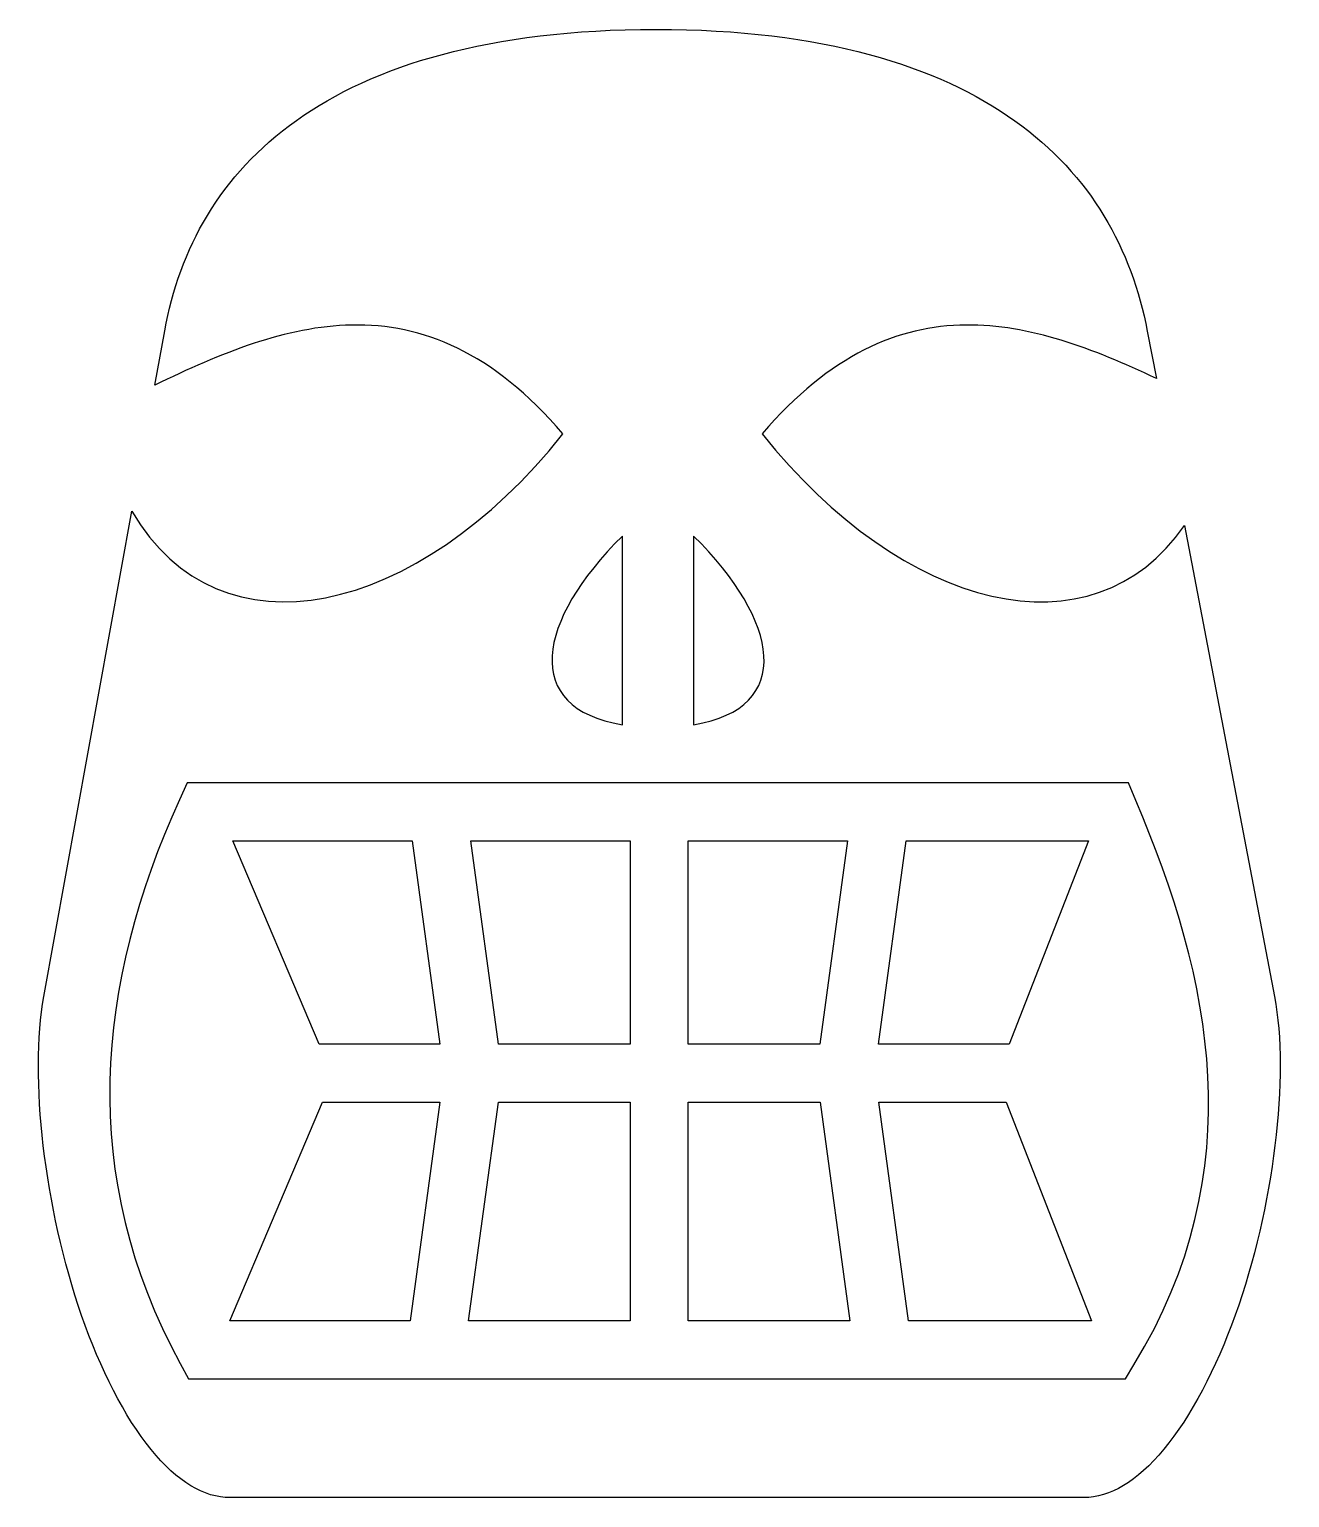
# Model space of a CAD drawing. Header units: centimetres. Extents: x -8.6 to 8.5, y -10 to 9.9.
import ezdxf

# ---------------------------------------------------------------- set-up
doc = ezdxf.new("R2010")
doc.units = ezdxf.units.CM
doc.header["$MEASUREMENT"] = 0
doc.layers.add('Layer 1', color=7, linetype='Continuous')

msp = doc.modelspace()

# ---------------------------------------------------------------- linework, layer by layer
at = {"layer": 'Layer 1'}
for points, knots in [([(-0.13047, 9.92128), (-2.40164, 9.92128), (-3.97265, 9.42876), (-5.01799, 8.68395), (-5.01799, 8.68395), (-6.06333, 7.93926), (-6.60612, 6.93933), (-6.80886, 5.82315), (-6.80886, 5.82315), (-6.80886, 5.82315), (-6.94321, 5.08395), (-6.94321, 5.08395), (-6.94321, 5.08395), (-6.0506, 5.52081), (-5.15824, 5.88485), (-4.26554, 5.90222), (-4.26554, 5.90222), (-3.30833, 5.92077), (-2.35141, 5.54055), (-1.39415, 4.42234), (-1.39415, 4.42234), (-3.37807, 1.93569), (-6.06109, 1.32409), (-7.25423, 3.37076), (-7.25423, 3.37076), (-7.25423, 3.37076), (-8.45202, -3.22324), (-8.45202, -3.22324), (-8.45202, -3.22324), (-8.64916, -4.30881), (-8.44591, -6.10238), (-7.93808, -7.56127), (-7.93808, -7.56127), (-7.68414, -8.29069), (-7.35469, -8.93987), (-6.99457, -9.38107), (-6.99457, -9.38107), (-6.63446, -9.82223), (-6.27451, -10.03594), (-5.91929, -10.03594), (-5.91929, -10.03594), (-5.91929, -10.03594), (5.68618, -10.03593), (5.68618, -10.03593), (5.68618, -10.03593), (6.04115, -10.03593), (6.40839, -9.81961), (6.77588, -9.37706), (6.77588, -9.37706), (7.14342, -8.93446), (7.48211, -8.28558), (7.74448, -7.55591), (7.74448, -7.55591), (8.26913, -6.0966), (8.48524, -4.30244), (8.27947, -3.22581), (8.27947, -3.22581), (8.27947, -3.22581), (7.05386, 3.17972), (7.05386, 3.17972), (7.05386, 3.17972), (5.80822, 1.36502), (3.23344, 2.01622), (1.31379, 4.42241), (1.31379, 4.42241), (2.23803, 5.50199), (3.16214, 5.89323), (4.08633, 5.90221), (4.08633, 5.90221), (4.94858, 5.91056), (5.81092, 5.5854), (6.67308, 5.17481), (6.67308, 5.17481), (6.67308, 5.17481), (6.54919, 5.8204), (6.54919, 5.8204), (6.54919, 5.8204), (6.33692, 6.9311), (5.79249, 7.93192), (4.74917, 8.67863), (4.74917, 8.67863), (3.70585, 9.42542), (2.14024, 9.92132), (-0.13051, 9.92132), (-0.13051, 9.92132), (-0.13051, 9.92132), (-0.13047, 9.92128), (-0.13047, 9.92128)], [0, 0, 0, 0, 0.04347826, 0.04347826, 0.04347826, 0.04347826, 0.08695652, 0.08695652, 0.08695652, 0.08695652, 0.13043478, 0.13043478, 0.13043478, 0.13043478, 0.17391304, 0.17391304, 0.17391304, 0.17391304, 0.2173913, 0.2173913, 0.2173913, 0.2173913, 0.26086957, 0.26086957, 0.26086957, 0.26086957, 0.30434783, 0.30434783, 0.30434783, 0.30434783, 0.34782609, 0.34782609, 0.34782609, 0.34782609, 0.39130435, 0.39130435, 0.39130435, 0.39130435, 0.43478261, 0.43478261, 0.43478261, 0.43478261, 0.47826087, 0.47826087, 0.47826087, 0.47826087, 0.52173913, 0.52173913, 0.52173913, 0.52173913, 0.56521739, 0.56521739, 0.56521739, 0.56521739, 0.60869565, 0.60869565, 0.60869565, 0.60869565, 0.65217391, 0.65217391, 0.65217391, 0.65217391, 0.69565217, 0.69565217, 0.69565217, 0.69565217, 0.73913043, 0.73913043, 0.73913043, 0.73913043, 0.7826087, 0.7826087, 0.7826087, 0.7826087, 0.82608696, 0.82608696, 0.82608696, 0.82608696, 0.86956522, 0.86956522, 0.86956522, 0.86956522, 0.91304348, 0.91304348, 0.91304348, 0.91304348, 1, 1, 1, 1]), ([(-0.58504, 3.03483), (-0.58504, 3.03483), (-0.58504, 0.46912), (-0.58504, 0.46912), (-0.58504, 0.46912), (-1.96971, 0.69775), (-1.75141, 1.88234), (-0.58504, 3.03479), (-0.58504, 3.03479), (-0.58504, 3.03479), (-0.58504, 3.03483), (-0.58504, 3.03483)], [0, 0, 0, 0, 0.25, 0.25, 0.25, 0.25, 0.5, 0.5, 0.5, 0.5, 1, 1, 1, 1]), ([(0.38082, 3.03483), (1.54719, 1.88238), (1.76549, 0.69775), (0.38082, 0.46912), (0.38082, 0.46912), (0.38082, 0.46912), (0.38082, 3.03483), (0.38082, 3.03483)], [0, 0, 0, 0, 0.33333333, 0.33333333, 0.33333333, 0.33333333, 1, 1, 1, 1]), ([(-6.50437, -0.32153), (-6.50437, -0.32153), (6.2923, -0.32153), (6.2923, -0.32153), (6.2923, -0.32153), (6.2923, -0.32153), (6.39371, -0.56003), (6.39371, -0.56003), (6.39371, -0.56003), (7.42978, -2.98785), (7.98007, -5.58371), (6.36866, -8.23072), (6.36866, -8.23072), (6.36866, -8.23072), (6.2527, -8.41913), (6.2527, -8.41913), (6.2527, -8.41913), (6.2527, -8.41913), (-6.48459, -8.41913), (-6.48459, -8.41913), (-6.48459, -8.41913), (-6.48459, -8.41913), (-6.59663, -8.21487), (-6.59663, -8.21487), (-6.59663, -8.21487), (-7.9915, -5.66484), (-7.74963, -3.06055), (-6.60983, -0.55219), (-6.60983, -0.55219), (-6.60983, -0.55219), (-6.50441, -0.32153), (-6.50441, -0.32153), (-6.50441, -0.32153), (-6.50441, -0.32153), (-6.50437, -0.32153), (-6.50437, -0.32153)], [0, 0, 0, 0, 0.1, 0.1, 0.1, 0.1, 0.2, 0.2, 0.2, 0.2, 0.3, 0.3, 0.3, 0.3, 0.4, 0.4, 0.4, 0.4, 0.5, 0.5, 0.5, 0.5, 0.6, 0.6, 0.6, 0.6, 0.7, 0.7, 0.7, 0.7, 0.8, 0.8, 0.8, 0.8, 1, 1, 1, 1]), ([(-5.88112, -1.10957), (-5.88112, -1.10957), (-4.70826, -3.87419), (-4.70826, -3.87419), (-4.70826, -3.87419), (-4.70826, -3.87419), (-3.06637, -3.87418), (-3.06637, -3.87418), (-3.06637, -3.87418), (-3.06637, -3.87418), (-3.44318, -1.10952), (-3.44318, -1.10952), (-3.44318, -1.10952), (-3.44318, -1.10952), (-5.88117, -1.10952), (-5.88117, -1.10952), (-5.88117, -1.10952), (-5.88117, -1.10952), (-5.88112, -1.10957), (-5.88112, -1.10957)], [0, 0, 0, 0, 0.16666667, 0.16666667, 0.16666667, 0.16666667, 0.33333333, 0.33333333, 0.33333333, 0.33333333, 0.5, 0.5, 0.5, 0.5, 0.66666667, 0.66666667, 0.66666667, 0.66666667, 1, 1, 1, 1]), ([(-2.64726, -1.10957), (-2.64726, -1.10957), (-2.27045, -3.87419), (-2.27045, -3.87419), (-2.27045, -3.87419), (-2.27045, -3.87419), (-0.47958, -3.87418), (-0.47958, -3.87418), (-0.47958, -3.87418), (-0.47958, -3.87418), (-0.47958, -1.10952), (-0.47958, -1.10952), (-0.47958, -1.10952), (-0.47958, -1.10952), (-2.64731, -1.10952), (-2.64731, -1.10952), (-2.64731, -1.10952), (-2.64731, -1.10952), (-2.64726, -1.10957), (-2.64726, -1.10957)], [0, 0, 0, 0, 0.16666667, 0.16666667, 0.16666667, 0.16666667, 0.33333333, 0.33333333, 0.33333333, 0.33333333, 0.5, 0.5, 0.5, 0.5, 0.66666667, 0.66666667, 0.66666667, 0.66666667, 1, 1, 1, 1]), ([(0.30842, -1.10957), (0.30842, -1.10957), (0.30842, -3.87419), (0.30842, -3.87419), (0.30842, -3.87419), (0.30842, -3.87419), (2.09921, -3.87418), (2.09921, -3.87418), (2.09921, -3.87418), (2.09921, -3.87418), (2.47619, -1.10952), (2.47619, -1.10952), (2.47619, -1.10952), (2.47619, -1.10952), (0.30825, -1.10952), (0.30825, -1.10952), (0.30825, -1.10952), (0.30825, -1.10952), (0.30842, -1.10957), (0.30842, -1.10957)], [0, 0, 0, 0, 0.16666667, 0.16666667, 0.16666667, 0.16666667, 0.33333333, 0.33333333, 0.33333333, 0.33333333, 0.5, 0.5, 0.5, 0.5, 0.66666667, 0.66666667, 0.66666667, 0.66666667, 1, 1, 1, 1]), ([(3.27198, -1.10957), (3.27198, -1.10957), (2.89512, -3.87419), (2.89512, -3.87419), (2.89512, -3.87419), (2.89512, -3.87419), (4.67145, -3.87418), (4.67145, -3.87418), (4.67145, -3.87418), (4.67145, -3.87418), (5.75074, -1.10952), (5.75074, -1.10952), (5.75074, -1.10952), (5.75074, -1.10952), (3.27211, -1.10952), (3.27211, -1.10952), (3.27211, -1.10952), (3.27211, -1.10952), (3.27198, -1.10957), (3.27198, -1.10957)], [0, 0, 0, 0, 0.16666667, 0.16666667, 0.16666667, 0.16666667, 0.33333333, 0.33333333, 0.33333333, 0.33333333, 0.5, 0.5, 0.5, 0.5, 0.66666667, 0.66666667, 0.66666667, 0.66666667, 1, 1, 1, 1]), ([(-4.66479, -4.66222), (-4.66479, -4.66222), (-5.92325, -7.6311), (-5.92325, -7.6311), (-5.92325, -7.6311), (-5.92325, -7.6311), (-3.47219, -7.6311), (-3.47219, -7.6311), (-3.47219, -7.6311), (-3.47219, -7.6311), (-3.06894, -4.66214), (-3.06894, -4.66214), (-3.06894, -4.66214), (-3.06894, -4.66214), (-4.66479, -4.66213), (-4.66479, -4.66213), (-4.66479, -4.66213), (-4.66479, -4.66213), (-4.66479, -4.66222), (-4.66479, -4.66222)], [0, 0, 0, 0, 0.16666667, 0.16666667, 0.16666667, 0.16666667, 0.33333333, 0.33333333, 0.33333333, 0.33333333, 0.5, 0.5, 0.5, 0.5, 0.66666667, 0.66666667, 0.66666667, 0.66666667, 1, 1, 1, 1]), ([(-2.27302, -4.66222), (-2.27302, -4.66222), (-2.67762, -7.6311), (-2.67762, -7.6311), (-2.67762, -7.6311), (-2.67762, -7.6311), (-0.47962, -7.6311), (-0.47962, -7.6311), (-0.47962, -7.6311), (-0.47962, -7.6311), (-0.47962, -4.66209), (-0.47962, -4.66209), (-0.47962, -4.66209), (-0.47962, -4.66209), (-2.27302, -4.66209), (-2.27302, -4.66209), (-2.27302, -4.66209), (-2.27302, -4.66209), (-2.27302, -4.66222), (-2.27302, -4.66222)], [0, 0, 0, 0, 0.16666667, 0.16666667, 0.16666667, 0.16666667, 0.33333333, 0.33333333, 0.33333333, 0.33333333, 0.5, 0.5, 0.5, 0.5, 0.66666667, 0.66666667, 0.66666667, 0.66666667, 1, 1, 1, 1]), ([(0.30842, -4.66222), (0.30842, -4.66222), (0.30842, -7.6311), (0.30842, -7.6311), (0.30842, -7.6311), (0.30842, -7.6311), (2.50642, -7.6311), (2.50642, -7.6311), (2.50642, -7.6311), (2.50642, -7.6311), (2.10186, -4.66214), (2.10186, -4.66214), (2.10186, -4.66214), (2.10186, -4.66214), (0.30846, -4.66213), (0.30846, -4.66213), (0.30846, -4.66213), (0.30846, -4.66213), (0.30842, -4.66222), (0.30842, -4.66222)], [0, 0, 0, 0, 0.16666667, 0.16666667, 0.16666667, 0.16666667, 0.33333333, 0.33333333, 0.33333333, 0.33333333, 0.5, 0.5, 0.5, 0.5, 0.66666667, 0.66666667, 0.66666667, 0.66666667, 1, 1, 1, 1]), ([(2.89778, -4.66222), (2.89778, -4.66222), (3.30226, -7.6311), (3.30226, -7.6311), (3.30226, -7.6311), (3.30226, -7.6311), (5.79152, -7.6311), (5.79152, -7.6311), (5.79152, -7.6311), (5.79152, -7.6311), (4.6319, -4.66214), (4.6319, -4.66214), (4.6319, -4.66214), (4.6319, -4.66214), (2.89778, -4.66213), (2.89778, -4.66213), (2.89778, -4.66213), (2.89778, -4.66213), (2.89778, -4.66222), (2.89778, -4.66222)], [0, 0, 0, 0, 0.16666667, 0.16666667, 0.16666667, 0.16666667, 0.33333333, 0.33333333, 0.33333333, 0.33333333, 0.5, 0.5, 0.5, 0.5, 0.66666667, 0.66666667, 0.66666667, 0.66666667, 1, 1, 1, 1])]:
    msp.add_open_spline(points, degree=3, knots=knots, dxfattribs=at)

doc.saveas('drawing.dxf')
